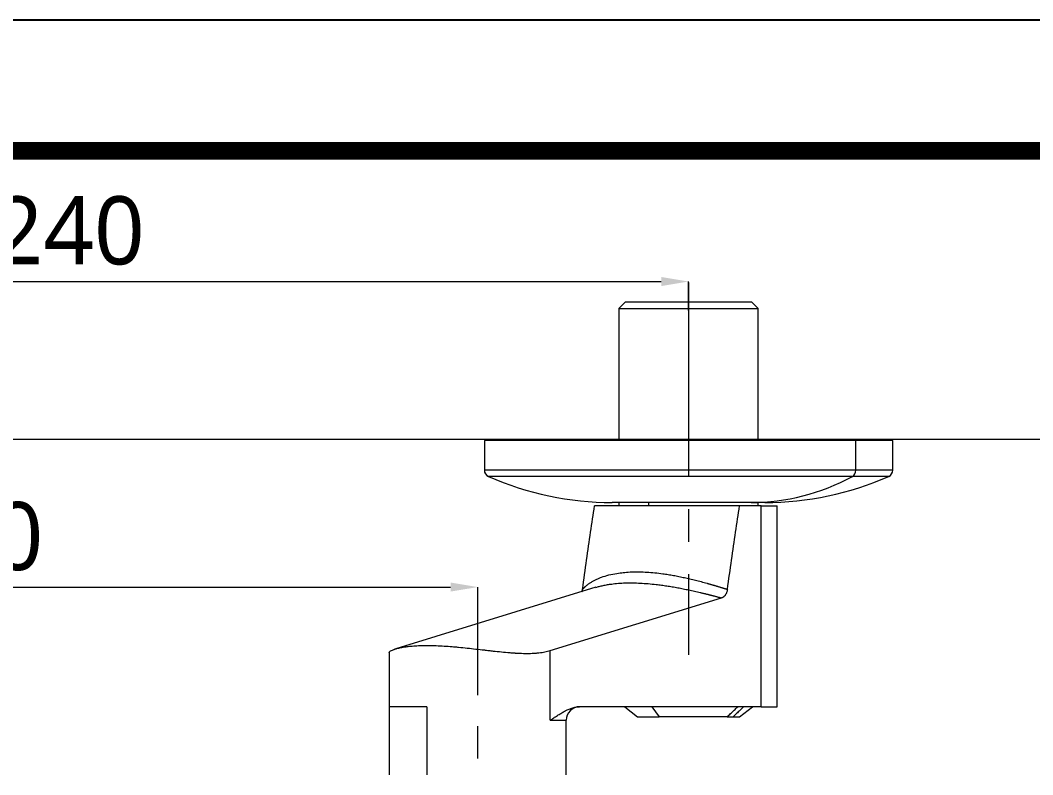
# Model space of a CAD drawing. Extents: x 1155 to 2284, y 0 to 827.
# Drawn here: x 1446.3 to 1595, y 715.9 to 826.8 of the extents above; entities that cross this region are included whole.
import ezdxf

# ---------------------------------------------------------------- set-up
doc = ezdxf.new("R2010")
doc.units = 0
doc.header["$LTSCALE"] = 3
doc.header["$MEASUREMENT"] = 0
doc.header["$PDMODE"] = 3
doc.header["$PDSIZE"] = -10
doc.linetypes.add('CENTER2', pattern=[28.575, 19.05, -3.175, 3.175, -3.175])
doc.layers.get('0').update_dxf_attribs({"linetype": 'CONTINUOUS'})
doc.layers.get('DEFPOINTS').update_dxf_attribs({"linetype": 'CONTINUOUS'})
doc.layers.add('1', color=7, linetype='CONTINUOUS')
doc.layers.add('Cneter', color=1, linetype='CENTER2', lineweight=13)
doc.layers.add('치수선', color=7, linetype='CONTINUOUS', lineweight=20)
doc.styles.add('Daelim Dimension', font='NanumGothic.ttf')
doc.dimstyles.new('DEFAULT', dxfattribs={"dimscale": 2, "dimtxt": 2, "dimasz": 2, "dimexe": 0, "dimexo": 2, "dimgap": 1, "dimtad": 1, "dimdec": 1, "dimzin": 9, "dimdsep": 46, "dimtxsty": 'Daelim Dimension', "dimcen": 0.5, "dimclrd": 252, "dimclre": 252, "dimclrt": 3, "dimadec": 1, "dimazin": 0, "dimtfac": 1, "dimtdec": 1, "dimtix": 1, "dimtmove": 0, "dimatfit": 3, "dimfxl": 1, "dimtolj": 1, "dimtzin": 1, "dimlwd": 9, "dimlwe": 9, "dimarcsym": 0})

# ---------------------------------------------------------------- blocks, each defined once
blk = doc.blocks.new('*D10')
at = {"color": 5, "lineweight": 9, "ltscale": 0.5, "transparency": 16777216}
for p, q in [((1332.52, 784.07), (1332.52, 788.4)), ((1336.52, 788.4), (1540.46, 788.4)), ((1544.46, 784.13), (1544.46, 788.4))]:
    blk.add_line(p, q, dxfattribs=at)
at = {"color": 5, "ltscale": 0.5, "transparency": 16777216}
for points in [[(1336.52, 789.07), (1336.52, 787.74), (1332.52, 788.4)], [(1540.46, 789.07), (1540.46, 787.74), (1544.46, 788.4)]]:
    blk.add_solid(points, dxfattribs=at)
at = {"layer": 'DEFPOINTS', "color": 0, "ltscale": 0.5, "transparency": 16777216}
for p in [(1544.46, 788.4), (1332.52, 780.07), (1544.46, 780.13)]:
    blk.add_point(p, dxfattribs=at)
at = {"color": 7, "ltscale": 0.5, "transparency": 16777216, "insert": (1438.49, 795.85), "char_height": 10, "attachment_point": 5, "style": 'Daelim Dimension'}
blk.add_mtext('\\A1;150~240', dxfattribs=at)
blk = doc.blocks.new('*D11')
at = {"color": 5, "lineweight": 9, "ltscale": 0.5, "transparency": 16777216}
for p, q in [((1363.49, 727.63), (1363.49, 743.5)), ((1367.49, 743.5), (1509.49, 743.5)), ((1513.49, 727.63), (1513.49, 743.5))]:
    blk.add_line(p, q, dxfattribs=at)
at = {"color": 5, "ltscale": 0.5, "transparency": 16777216}
for points in [[(1367.49, 744.17), (1367.49, 742.84), (1363.49, 743.5)], [(1509.49, 744.17), (1509.49, 742.84), (1513.49, 743.5)]]:
    blk.add_solid(points, dxfattribs=at)
at = {"layer": 'DEFPOINTS', "color": 0, "ltscale": 0.5, "transparency": 16777216}
for p in [(1513.49, 743.5), (1363.49, 723.63), (1513.49, 723.63)]:
    blk.add_point(p, dxfattribs=at)
at = {"color": 7, "ltscale": 0.5, "transparency": 16777216, "insert": (1438.49, 750.93), "char_height": 10, "attachment_point": 5, "style": 'Daelim Dimension'}
blk.add_mtext('\\A1;150', dxfattribs=at)

msp = doc.modelspace()

# ---------------------------------------------------------------- linework, layer by layer
at = {"ltscale": 0.5}
msp.add_lwpolyline([(1155.42, 0), (2283.82, 0), (2283.82, 826.8), (1155.42, 826.8)], close=True, dxfattribs=at)
at = {"color": 5, "linetype": 'ByBlock', "lineweight": 200, "const_width": 2.6}
msp.add_lwpolyline([(1173.56, 35.4), (2265.56, 35.4), (2265.56, 807.6), (1173.56, 807.6)], close=True, dxfattribs=at)
at = {"layer": '1', "color": 7, "linetype": 'Continuous', "lineweight": 18}
for p, q in [((1535.21, 785.42), (1534.21, 784.42)), ((1534.21, 784.42), (1554.71, 784.42)), ((1534.21, 784.42), (1534.21, 765.02)), ((1535.21, 785.42), (1553.71, 785.42)), ((1554.71, 784.42), (1553.71, 785.42)), ((1554.71, 765.02), (1554.71, 784.42)), ((1569.04, 765.02), (1514.46, 765.02)), ((1514.46, 765.02), (1514.46, 760.67)), ((1574.46, 765.02), (1569.04, 765.02)), ((1574.46, 760.67), (1574.46, 765.02)), ((1553.65, 755.92), (1533.24, 755.92)), ((1534.21, 755.92), (1534.21, 755.42)), ((1555.68, 755.92), (1553.65, 755.92)), ((1554.71, 755.42), (1554.71, 755.92)), ((1551.96, 755.42), (1530.66, 755.42)), ((1555.11, 755.42), (1551.96, 755.42)), ((1555.11, 755.42), (1557.46, 755.42)), ((1557.46, 725.92), (1557.46, 755.42)), ((1530.86, 743.47), (1501.47, 734.43)), ((1524.14, 734.17), (1549.31, 741.91)), ((1500.49, 733.9), (1500.49, 725.92)), ((1500.49, 725.92), (1500.49, 715.92)), ((1555.11, 725.92), (1528.43, 725.92)), ((1535.09, 725.92), (1536.96, 724.42)), ((1551.96, 724.42), (1553.84, 725.92)), ((1555.11, 725.92), (1557.46, 725.92)), ((1526.49, 715.92), (1526.49, 723.92)), ((1536.96, 724.42), (1540.16, 724.42)), ((1550.14, 724.42), (1540.16, 724.42)), ((1550.14, 724.42), (1551, 724.42)), ((1551, 724.42), (1551.96, 724.42))]:
    msp.add_line(p, q, dxfattribs=at)
at = {"layer": '1', "color": 7, "linetype": 'Continuous', "lineweight": 13}
for p, q in [((1569.04, 760.67), (1569.04, 765.02)), ((1569.04, 760.67), (1514.46, 760.67)), ((1574.46, 760.67), (1569.04, 760.67)), ((1568.55, 759.76), (1515.06, 759.76)), ((1573.87, 759.76), (1568.55, 759.76)), ((1538.58, 755.92), (1538.58, 755.42)), ((1555.11, 725.92), (1555.11, 755.42)), ((1524.14, 723.92), (1524.14, 734.17)), ((1506.03, 725.92), (1500.49, 725.92)), ((1506.03, 725.92), (1506.03, 715.92)), ((1539.08, 725.92), (1540.16, 724.42)), ((1524.14, 723.92), (1526.49, 723.92))]:
    msp.add_line(p, q, dxfattribs=at)
at = {"layer": '1', "color": 7, "linetype": 'Continuous', "lineweight": 18}
for centre, radius, start, end in [((1515.46, 760.67), 1, 180, 246.1686), ((1573.46, 760.67), 1, 293.8314, 0), ((1533.24, 800.92), 45, 246.1686, 270), ((1555.68, 800.92), 45, 270, 293.8314), ((1528.49, 723.92), 2, 90, 180)]:
    msp.add_arc(centre, radius, start, end, dxfattribs=at)
at = {"layer": '1', "color": 7, "linetype": 'Continuous', "lineweight": 13}
for centre, major_axis, start_param, end_param in [((1568.22, 760.67), (0, 1), 3.557529, 4.712389), ((1553.65, 800.92), (0, -45), 0, 0.415936)]:
    msp.add_ellipse(centre, major_axis=major_axis, ratio=0.819152, start_param=start_param, end_param=end_param, dxfattribs=at)
at = {"layer": '1', "color": 7, "linetype": 'Continuous', "lineweight": 18}
for points in [[(1528.88, 743.16), (1529.08, 744.64), (1529.48, 747.51), (1530.07, 751.59), (1530.46, 754.17), (1530.66, 755.42)], [(1550.17, 743.16), (1550.38, 744.64), (1550.78, 747.51), (1551.37, 751.59), (1551.76, 754.17), (1551.96, 755.42)], [(1550.14, 724.42), (1550.31, 724.58), (1550.64, 724.9), (1551.16, 725.4), (1551.51, 725.75), (1551.69, 725.92)], [(1552.55, 725.92), (1552.37, 725.75), (1552.02, 725.4), (1551.5, 724.9), (1551.17, 724.58), (1551, 724.42)]]:
    msp.add_open_spline(points, degree=3, dxfattribs=at)
at = {"layer": '1', "color": 7, "linetype": 'Continuous', "lineweight": 13}
for points, knots in [([(1528.88, 743.16), (1528.88, 743.17), (1528.9, 743.19), (1528.92, 743.21), (1528.93, 743.23), (1528.95, 743.25), (1528.98, 743.27), (1529, 743.3), (1529.02, 743.32), (1529.04, 743.34), (1529.06, 743.36), (1529.08, 743.38), (1529.1, 743.4), (1529.12, 743.42), (1529.14, 743.44), (1529.16, 743.46), (1529.18, 743.48), (1529.2, 743.5), (1529.22, 743.52), (1529.24, 743.54), (1529.26, 743.56), (1529.29, 743.58), (1529.31, 743.6), (1529.33, 743.62), (1529.35, 743.64), (1529.41, 743.69), (1529.52, 743.78), (1529.68, 743.9), (1529.84, 744.02), (1530.07, 744.17), (1530.38, 744.36), (1530.79, 744.58), (1531.21, 744.77), (1531.84, 745.02), (1532.72, 745.29), (1533.81, 745.51), (1534.86, 745.65), (1535.85, 745.73), (1536.65, 745.74), (1537.48, 745.74), (1538.34, 745.71), (1539.49, 745.61), (1540.54, 745.49), (1541.46, 745.35), (1542.25, 745.22), (1543.06, 745.06), (1543.86, 744.89), (1544.67, 744.71), (1545.48, 744.51), (1546.32, 744.3), (1546.92, 744.13), (1547.28, 744.03), (1547.39, 744), (1547.51, 743.97), (1547.62, 743.93), (1547.74, 743.9), (1547.85, 743.87), (1547.97, 743.83), (1548.09, 743.8), (1548.21, 743.76), (1548.33, 743.73), (1548.45, 743.69), (1548.58, 743.65), (1548.7, 743.62), (1548.83, 743.58), (1548.96, 743.54), (1549.09, 743.5), (1549.22, 743.46), (1549.35, 743.42), (1549.49, 743.38), (1549.62, 743.34), (1549.76, 743.29), (1549.9, 743.25), (1550.03, 743.21), (1550.13, 743.18), (1550.17, 743.16)], [0, 0, 0, 0, 0.002637, 0.005256, 0.007856, 0.010438, 0.013002, 0.015547, 0.018074, 0.020583, 0.023074, 0.025546, 0.028, 0.030436, 0.032853, 0.035253, 0.037634, 0.039997, 0.042342, 0.044668, 0.046977, 0.049267, 0.05154, 0.053794, 0.05603, 0.058247, 0.07391, 0.089154, 0.103981, 0.118393, 0.149723, 0.180105, 0.209555, 0.23809, 0.302484, 0.364794, 0.410198, 0.455232, 0.499981, 0.514553, 0.560086, 0.606017, 0.652438, 0.681335, 0.710733, 0.740651, 0.77111, 0.799562, 0.828987, 0.8594, 0.890816, 0.894794, 0.898821, 0.902897, 0.907023, 0.911198, 0.915423, 0.919698, 0.924021, 0.928395, 0.932818, 0.937292, 0.941815, 0.946387, 0.95101, 0.955683, 0.960406, 0.965179, 0.970002, 0.974876, 0.9798, 0.984774, 0.989799, 0.994874, 1, 1, 1, 1]), ([(1530.85, 743.46), (1531.01, 743.51), (1531.35, 743.61), (1531.91, 743.74), (1532.53, 743.86), (1533.26, 743.97), (1534.13, 744.06), (1535.17, 744.12), (1536.25, 744.13), (1537.36, 744.09), (1538.52, 744.01), (1539.56, 743.91), (1540.48, 743.79), (1541.26, 743.68), (1542.07, 743.55), (1542.88, 743.41), (1543.69, 743.25), (1544.5, 743.08), (1545.33, 742.9), (1545.94, 742.76), (1546.3, 742.67), (1546.43, 742.64), (1546.56, 742.61), (1546.69, 742.58), (1546.82, 742.55), (1546.95, 742.52), (1547.08, 742.48), (1547.22, 742.45), (1547.35, 742.42), (1547.49, 742.38), (1547.62, 742.35), (1547.76, 742.31), (1547.9, 742.28), (1548.03, 742.24), (1548.17, 742.21), (1548.31, 742.17), (1548.45, 742.13), (1548.59, 742.1), (1548.73, 742.06), (1548.88, 742.02), (1549.02, 741.98), (1549.17, 741.94), (1549.26, 741.92), (1549.31, 741.91)], [0, 0, 0, 0, 0.038497, 0.083393, 0.127099, 0.169619, 0.232304, 0.294508, 0.356246, 0.415905, 0.476541, 0.538162, 0.575705, 0.614183, 0.653598, 0.693955, 0.731822, 0.77055, 0.810145, 0.850611, 0.856654, 0.862739, 0.868864, 0.87503, 0.881237, 0.887485, 0.893774, 0.900104, 0.906475, 0.912887, 0.91934, 0.925835, 0.93237, 0.938947, 0.945565, 0.952225, 0.958925, 0.965668, 0.972451, 0.979276, 0.986142, 0.99305, 1, 1, 1, 1])]:
    msp.add_open_spline(points, degree=3, knots=knots, dxfattribs=at)
at = {"layer": '1', "color": 7, "linetype": 'Continuous', "lineweight": 18}
for points, knots in [([(1528.8, 742.82), (1528.81, 742.85), (1528.82, 742.88), (1528.84, 742.95), (1528.85, 743), (1528.86, 743.08), (1528.87, 743.12), (1528.88, 743.16)], [0, 0, 0, 0, 0.292474, 0.292474, 0.646237, 0.646237, 1, 1, 1, 1]), ([(1550.17, 743.16), (1550.16, 743.08), (1550.13, 742.91), (1550.08, 742.76), (1550.04, 742.65), (1550.03, 742.62), (1550, 742.55), (1549.98, 742.52), (1549.93, 742.42), (1549.89, 742.36), (1549.83, 742.28), (1549.81, 742.26), (1549.77, 742.21), (1549.75, 742.19), (1549.69, 742.12), (1549.64, 742.08), (1549.59, 742.04), (1549.57, 742.03), (1549.55, 742.02), (1549.52, 742), (1549.48, 741.98), (1549.41, 741.94), (1549.36, 741.92), (1549.31, 741.91)], [0, 0, 0, 0, 0.125, 0.25, 0.25, 0.3125, 0.3125, 0.375, 0.375, 0.5, 0.5, 0.5625, 0.5625, 0.625, 0.625, 0.75, 0.75, 0.78125, 0.78125, 0.8125, 0.875, 0.875, 1, 1, 1, 1]), ([(1500.49, 733.89), (1500.49, 733.89), (1500.49, 733.89), (1500.49, 733.9), (1500.49, 733.9), (1500.49, 733.91), (1500.5, 733.93), (1500.51, 733.96), (1500.56, 734.02), (1500.61, 734.06), (1500.76, 734.16), (1500.85, 734.2), (1501.02, 734.28), (1501.09, 734.3), (1501.17, 734.33), (1501.19, 734.34), (1501.22, 734.35), (1501.28, 734.37), (1501.33, 734.39), (1501.53, 734.45), (1501.7, 734.5), (1502.08, 734.59), (1502.29, 734.63), (1502.63, 734.69), (1502.75, 734.71), (1502.93, 734.73), (1503.03, 734.75), (1503.12, 734.76), (1503.19, 734.77), (1503.22, 734.77), (1503.52, 734.81), (1503.8, 734.83), (1504.39, 734.88), (1504.69, 734.89), (1505.34, 734.91), (1505.67, 734.92), (1506.11, 734.92), (1506.25, 734.92), (1506.38, 734.92), (1506.47, 734.92), (1506.52, 734.92), (1506.74, 734.91), (1506.93, 734.91), (1507.49, 734.89), (1507.87, 734.88), (1508.64, 734.83), (1509.04, 734.81), (1509.65, 734.76), (1509.85, 734.74), (1510.16, 734.72), (1510.26, 734.71), (1510.47, 734.69), (1510.58, 734.68), (1511.1, 734.63), (1511.52, 734.59), (1512.36, 734.5), (1512.78, 734.45), (1513.63, 734.35), (1514.05, 734.3), (1514.53, 734.25), (1514.58, 734.24), (1514.69, 734.23), (1514.85, 734.21), (1515.22, 734.17), (1515.53, 734.13), (1516.16, 734.06), (1516.57, 734.02), (1517.39, 733.94), (1517.79, 733.9), (1518.38, 733.85), (1518.58, 733.84), (1518.83, 733.82), (1518.88, 733.82), (1518.97, 733.81), (1519.12, 733.8), (1519.26, 733.8), (1519.74, 733.77), (1520.11, 733.76), (1520.83, 733.75), (1521.17, 733.76), (1521.67, 733.78), (1521.84, 733.79), (1522.08, 733.8), (1522.2, 733.81), (1522.32, 733.83), (1522.4, 733.83), (1522.44, 733.84), (1522.79, 733.88), (1523.08, 733.92), (1523.63, 734.03), (1523.89, 734.09), (1524.14, 734.17)], [0, 0, 0, 0, 0.001047, 0.001047, 0.005897, 0.005897, 0.010746, 0.030143, 0.030143, 0.068937, 0.068937, 0.107732, 0.107732, 0.127129, 0.127129, 0.131978, 0.131978, 0.136827, 0.146526, 0.146526, 0.18532, 0.18532, 0.224114, 0.224114, 0.243512, 0.243512, 0.25321, 0.258059, 0.258059, 0.262909, 0.262909, 0.301703, 0.301703, 0.340497, 0.340497, 0.379292, 0.379292, 0.38899, 0.393839, 0.393839, 0.398689, 0.398689, 0.418086, 0.418086, 0.45688, 0.45688, 0.495674, 0.495674, 0.515072, 0.515072, 0.52477, 0.52477, 0.534469, 0.534469, 0.573263, 0.573263, 0.612057, 0.612057, 0.650852, 0.650852, 0.655701, 0.655701, 0.66055, 0.670249, 0.689646, 0.689646, 0.72844, 0.72844, 0.767234, 0.767234, 0.786631, 0.786631, 0.791481, 0.791481, 0.79633, 0.806029, 0.806029, 0.844823, 0.844823, 0.883617, 0.883617, 0.903014, 0.903014, 0.912713, 0.917562, 0.917562, 0.922411, 0.922411, 0.961206, 0.961206, 1, 1, 1, 1]), ([(1524.14, 723.92), (1524.16, 723.94), (1524.18, 723.95), (1524.22, 723.98), (1524.29, 724.02), (1524.44, 724.13), (1524.57, 724.22), (1524.83, 724.39), (1525.01, 724.51), (1525.36, 724.73), (1525.53, 724.84), (1525.88, 725.05), (1526.06, 725.16), (1526.28, 725.27), (1526.33, 725.3), (1526.42, 725.34), (1526.46, 725.37), (1526.6, 725.43), (1526.69, 725.47), (1526.96, 725.59), (1527.14, 725.66), (1527.5, 725.78), (1527.69, 725.83), (1527.96, 725.88), (1528.06, 725.9), (1528.24, 725.92), (1528.34, 725.92), (1528.43, 725.92)], [0, 0, 0, 0, 0.015625, 0.015625, 0.03125, 0.0625, 0.125, 0.125, 0.25, 0.25, 0.375, 0.375, 0.5, 0.5, 0.53125, 0.53125, 0.5625, 0.5625, 0.625, 0.625, 0.75, 0.75, 0.875, 0.875, 0.9375, 0.9375, 1, 1, 1, 1])]:
    msp.add_open_spline(points, degree=3, knots=knots, dxfattribs=at)
at = {"layer": 'Cneter', "lineweight": 5, "ltscale": 0.5}
for p, q in [((1544.46, 788.27), (1544.46, 733.56)), ((1513.49, 684.97), (1513.49, 723.63))]:
    msp.add_line(p, q, dxfattribs=at)
at = {"layer": '치수선'}
msp.add_line((2034.33, 765.18), (1257.24, 765.18), dxfattribs=at)

# ---------------------------------------------------------------- dimensions: what is measured, and where the dimension line sits
at = {"color": 5, "ltscale": 0.5}
dim = msp.add_linear_dim(base=(1544.46, 788.4), p1=(1332.52, 780.07), p2=(1544.46, 780.13), text='150~240', dimstyle='DEFAULT', override={"dimtxt": 5, "dimdec": 0, "dimclrd": 5, "dimclre": 5, "dimclrt": 7}, dxfattribs=at)
dim.commit()
dim.dimension.update_dxf_attribs({"geometry": '*D10', "text_midpoint": (1438.49, 795.85)})
dim = msp.add_linear_dim(base=(1513.49, 743.5), p1=(1363.49, 723.63), p2=(1513.49, 723.63), dimstyle='DEFAULT', override={"dimtxt": 5, "dimdec": 0, "dimclrd": 5, "dimclre": 5, "dimclrt": 7}, dxfattribs=at)
dim.commit()
dim.dimension.update_dxf_attribs({"geometry": '*D11', "text_midpoint": (1438.49, 750.93)})

doc.saveas('drawing.dxf')
